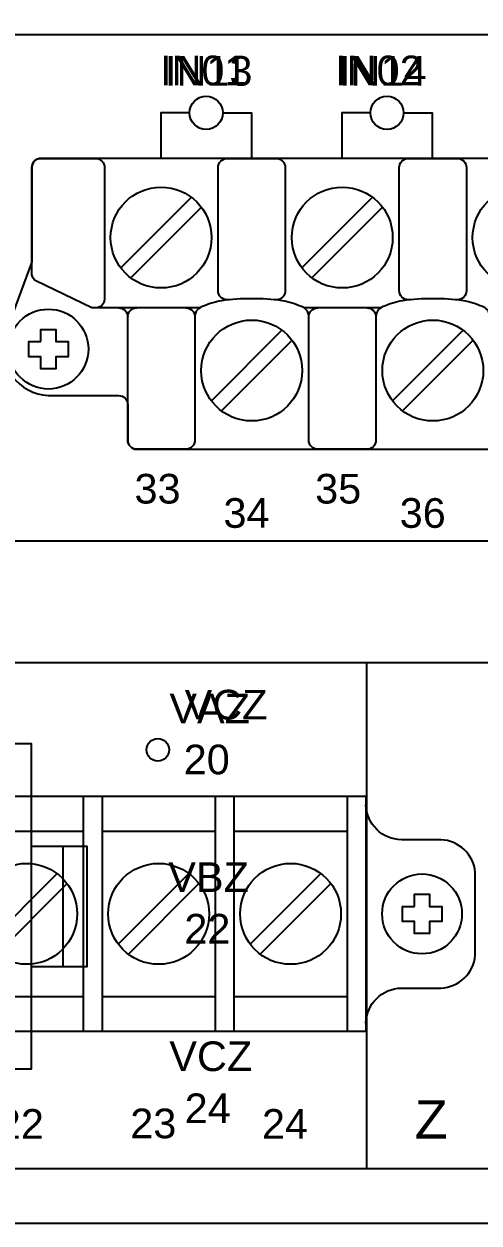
# Model space of a CAD drawing. Extents: x 1 to 47.7, y 0.3 to 34.2.
# Drawn here: x 38.419 to 39.928, y 8.595 to 12.571 of the extents above; entities that cross this region are included whole.
import ezdxf

# ---------------------------------------------------------------- set-up
doc = ezdxf.new("R2010")
doc.units = 0
doc.header["$MEASUREMENT"] = 0
for name, color, linetype in [('1_1__1__SCREW_TERMINAL', 7, 'CONTINUOUS'), ('1_2__2__CONNECTORIZED', 7, 'CONTINUOUS'), ('5_1__0__EMPTY', 7, 'CONTINUOUS'), ('5_2__2___8__OPTOISO_IND_LS', 7, 'CONTINUOUS'), ('5_3__7___8__OPTOISO_IND_LS', 7, 'CONTINUOUS'), ('5_4__4___24__OPTOISO_LS_IN', 7, 'CONTINUOUS'), ('5_5__D___24__OPTOISO_LS_IN', 7, 'CONTINUOUS'), ('5_6__8___8__OPTOISO_IND_LS', 7, 'CONTINUOUS'), ('6_0______DWG_', 7, 'CONTINUOUS')]:
    doc.layers.add(name, color=color, linetype=linetype)
doc.styles.add('ARIAL', font='arial.ttf')

msp = doc.modelspace()

# ---------------------------------------------------------------- linework, layer by layer
at = {"layer": '1_1__1__SCREW_TERMINAL'}
for points in [[(39.5554, 10.4545), (39.5554, 9.9626)], [(38.6157, 10.0103), (38.6157, 9.2303)], [(38.6782, 10.0103), (38.6782, 9.2303)], [(39.0532, 10.0103), (39.0532, 9.2303)], [(39.1155, 10.0103), (39.1155, 9.2303)], [(39.4905, 10.0103), (39.4905, 9.2303)], [(38.2407, 9.8952), (38.6157, 9.8952)], [(38.6782, 9.8952), (39.0532, 9.8952)], [(39.1155, 9.8952), (39.4905, 9.8952)], [(38.5285, 9.7543), (38.2943, 9.5201)], [(38.966, 9.7543), (38.7318, 9.5201)], [(39.4035, 9.7543), (39.1693, 9.5201)], [(38.5619, 9.7208), (38.3277, 9.4867)], [(38.9994, 9.7208), (38.7652, 9.4867)], [(39.4369, 9.7208), (39.2028, 9.4867)], [(38.6157, 9.3454), (38.2407, 9.3454)], [(39.0532, 9.3454), (38.6782, 9.3454)], [(39.4905, 9.3454), (39.1155, 9.3454)], [(39.5554, 9.278), (39.5554, 8.7745)]]:
    msp.add_lwpolyline(points, dxfattribs=at)
for points in [[(36.8655, 10.0103), (39.5531, 10.0103), (39.5531, 9.2303), (36.8655, 9.2303)], [(39.7145, 9.6451), (39.7145, 9.6854), (39.7644, 9.6854), (39.7644, 9.6451), (39.8046, 9.6451), (39.8046, 9.5951), (39.7644, 9.5951), (39.7644, 9.5552), (39.7145, 9.5552), (39.7145, 9.5951), (39.6743, 9.5951), (39.6743, 9.6451)]]:
    msp.add_lwpolyline(points, close=True, dxfattribs=at)
msp.add_lwpolyline([(39.5533, 9.2584, -0.403969), (39.6712, 9.3743), (39.8014, 9.3743, 0.374201), (39.916, 9.4831), (39.916, 9.7575, 0.374201), (39.8014, 9.8663), (39.6712, 9.8663, -0.403969), (39.5533, 9.9822)], format="xyb", dxfattribs=at)
for centre, radius in [((38.8628, 10.1642), 0.0375), ((38.4281, 9.6205), 0.1673), ((38.8656, 9.6205), 0.1673), ((39.3031, 9.6205), 0.1673), ((39.7394, 9.6203), 0.1324)]:
    msp.add_circle(centre, radius, dxfattribs=at)
at = {"layer": '1_2__2__CONNECTORIZED'}
for points in [[(39.5554, 10.4545), (39.5554, 8.7745)], [(38.4429, 9.8453), (38.6279, 9.8453), (38.6279, 9.4453), (38.4429, 9.4453)], [(38.548, 9.8453), (38.548, 9.4453)]]:
    msp.add_lwpolyline(points, dxfattribs=at)
msp.add_lwpolyline([(37.8931, 10.1853), (38.4429, 10.1853), (38.4429, 9.1053), (37.8931, 9.1053)], close=True, dxfattribs=at)
at = {"layer": '5_1__0__EMPTY'}
msp.add_lwpolyline([(43.4565, 12.1253), (38.4754, 12.1254, 0.414215), (38.4454, 12.0954), (38.4455, 11.7825), (38.3546, 11.5377, 0.47859), (38.4996, 11.3392), (38.733, 11.3392, -0.414214), (38.763, 11.3092), (38.763, 11.1912, 0.414213), (38.793, 11.1612), (43.7748, 11.1611, 0.414214), (43.8048, 11.1911), (43.8048, 11.5042), (43.8957, 11.7489, 0.480048), (43.7507, 11.9471), (43.5165, 11.9471, -0.414214), (43.4865, 11.9771), (43.4865, 12.0953, 0.414212), (43.4565, 12.1253), (43.4565, 12.1253)], format="xyb", dxfattribs=at)
msp.add_lwpolyline([(38.475, 11.5181), (38.475, 11.5584), (38.525, 11.5584), (38.525, 11.5181), (38.5651, 11.5181), (38.5651, 11.4681), (38.525, 11.4681), (38.525, 11.4282), (38.475, 11.4282), (38.475, 11.4681), (38.4349, 11.4681), (38.4349, 11.5181)], close=True, dxfattribs=at)
msp.add_circle((38.5, 11.4933), 0.1324, dxfattribs=at)
at = {"layer": '5_2__2___8__OPTOISO_IND_LS'}
for points in [[(38.9681, 12.2765), (38.8732, 12.2765), (38.8732, 12.1253)], [(39.0781, 12.2765), (39.1732, 12.2765), (39.1732, 12.1253)], [(39.5681, 12.2765), (39.4732, 12.2765), (39.4732, 12.1253)], [(39.6781, 12.2765), (39.7732, 12.2765), (39.7732, 12.1253)], [(38.9741, 11.997), (38.7399, 11.7628)], [(39.5749, 11.997), (39.3407, 11.7628)], [(39.0075, 11.9635), (38.7733, 11.7294)], [(39.6083, 11.9635), (39.3741, 11.7294)], [(39.6031, 11.6299), (39.3472, 11.6299)], [(39.2747, 11.556), (39.0406, 11.3218)], [(39.8755, 11.556), (39.6413, 11.3218)], [(39.3082, 11.5225), (39.074, 11.2884)], [(39.9089, 11.5225), (39.6747, 11.2884)]]:
    msp.add_lwpolyline(points, dxfattribs=at)
for points in [[(38.763, 11.1912, 0.414213), (38.793, 11.1612), (43.7748, 11.1611, 0.414214), (43.8048, 11.1911), (43.8048, 11.5042), (43.8957, 11.7489, 0.480048), (43.7507, 11.9471), (43.5165, 11.9471, -0.414214), (43.4865, 11.9771), (43.4865, 12.0953, 0.414212), (43.4565, 12.1253), (43.4565, 12.1253), (38.4754, 12.1254, 0.414215), (38.4454, 12.0954), (38.4455, 11.7825), (38.3546, 11.5377, 0.47859), (38.4996, 11.3392), (38.733, 11.3392, -0.414214), (38.763, 11.3092)], [(39.0023, 11.6299), (38.6442, 11.6299), (38.4583, 11.7197, -0.241986), (38.4454, 11.7396), (38.4454, 12.0953, -0.422157), (38.4721, 12.1252), (38.6564, 12.1253, -0.414214), (38.6864, 12.0953), (38.6864, 11.6582, -0.390527), (38.6564, 11.6299)], [(39.1007, 11.6566), (39.0928, 11.6566, -0.414214), (39.0628, 11.6866), (39.0628, 12.0953, -0.414214), (39.0928, 12.1253), (39.2557, 12.1253, -0.414214), (39.2857, 12.0953), (39.2857, 11.6866, -0.414214), (39.2557, 11.6566), (39.2488, 11.6566)], [(39.7015, 11.6566), (39.6936, 11.6566, -0.414214), (39.6636, 11.6866), (39.6636, 12.0953, -0.414214), (39.6936, 12.1253), (39.8564, 12.1253, -0.414214), (39.8864, 12.0953), (39.8864, 11.6866, -0.414214), (39.8564, 11.6566), (39.8496, 11.6566)], [(39.3637, 11.5999, 0.191033), (39.3552, 11.6238, 0.081668), (39.3396, 11.634, 0.0591), (39.2759, 11.6533, 0.034646), (39.1744, 11.6604, 0.03436), (39.0737, 11.6533, 0.0591), (39.01, 11.634, 0.081668), (38.9943, 11.6238, 0.191033), (38.9858, 11.5999)], [(39.9645, 11.5999, 0.191033), (39.956, 11.6238, 0.081668), (39.9403, 11.634, 0.0591), (39.8766, 11.6533, 0.034646), (39.7751, 11.6604, 0.03436), (39.6744, 11.6533, 0.0591), (39.6107, 11.634, 0.081668), (39.5951, 11.6238, 0.191033), (39.5866, 11.5999)], [(38.733, 11.6299, -0.414214), (38.763, 11.5999)], [(38.9558, 11.6299, -0.414214), (38.9858, 11.5999), (38.9858, 11.1912, -0.414214), (38.9558, 11.1612), (38.793, 11.1612, -0.414214), (38.763, 11.1912), (38.763, 11.5999, -0.414214), (38.793, 11.6299)], [(39.5566, 11.6299, -0.414214), (39.5866, 11.5999), (39.5866, 11.1912, -0.414214), (39.5566, 11.1612), (39.3937, 11.1612, -0.414214), (39.3637, 11.1912), (39.3637, 11.5999, -0.414214), (39.3937, 11.6299)]]:
    msp.add_lwpolyline(points, format="xyb", dxfattribs=at)
msp.add_lwpolyline([(38.475, 11.5181), (38.475, 11.5584), (38.525, 11.5584), (38.525, 11.5181), (38.5651, 11.5181), (38.5651, 11.4681), (38.525, 11.4681), (38.525, 11.4282), (38.475, 11.4282), (38.475, 11.4681), (38.4349, 11.4681), (38.4349, 11.5181)], close=True, dxfattribs=at)
for centre, radius in [((39.0231, 12.2765), 0.055), ((39.6231, 12.2765), 0.055), ((38.8737, 11.8632), 0.1673), ((39.4745, 11.8632), 0.1673), ((40.0745, 11.8632), 0.1673), ((38.5, 11.4933), 0.1324), ((39.1744, 11.4222), 0.1673), ((39.7751, 11.4222), 0.1673)]:
    msp.add_circle(centre, radius, dxfattribs=at)
at = {"layer": '5_3__7___8__OPTOISO_IND_LS'}
for points in [[(38.9681, 12.2765), (38.8732, 12.2765), (38.8732, 12.1253)], [(39.0781, 12.2765), (39.1732, 12.2765), (39.1732, 12.1253)], [(39.5681, 12.2765), (39.4732, 12.2765), (39.4732, 12.1253)], [(39.6781, 12.2765), (39.7732, 12.2765), (39.7732, 12.1253)], [(38.9741, 11.997), (38.7399, 11.7628)], [(39.5749, 11.997), (39.3407, 11.7628)], [(39.0075, 11.9635), (38.7733, 11.7294)], [(39.6083, 11.9635), (39.3741, 11.7294)], [(39.6031, 11.6299), (39.3472, 11.6299)], [(39.2747, 11.556), (39.0406, 11.3218)], [(39.8755, 11.556), (39.6413, 11.3218)], [(39.3082, 11.5225), (39.074, 11.2884)], [(39.9089, 11.5225), (39.6747, 11.2884)]]:
    msp.add_lwpolyline(points, dxfattribs=at)
for points in [[(38.763, 11.1912, 0.414213), (38.793, 11.1612), (43.7748, 11.1611, 0.414214), (43.8048, 11.1911), (43.8048, 11.5042), (43.8957, 11.7489, 0.480048), (43.7507, 11.9471), (43.5165, 11.9471, -0.414214), (43.4865, 11.9771), (43.4865, 12.0953, 0.414212), (43.4565, 12.1253), (43.4565, 12.1253), (38.4754, 12.1254, 0.414215), (38.4454, 12.0954), (38.4455, 11.7825), (38.3546, 11.5377, 0.47859), (38.4996, 11.3392), (38.733, 11.3392, -0.414214), (38.763, 11.3092)], [(39.0023, 11.6299), (38.6442, 11.6299), (38.4583, 11.7197, -0.241986), (38.4454, 11.7396), (38.4454, 12.0953, -0.422157), (38.4721, 12.1252), (38.6564, 12.1253, -0.414214), (38.6864, 12.0953), (38.6864, 11.6582, -0.390527), (38.6564, 11.6299)], [(39.1007, 11.6566), (39.0928, 11.6566, -0.414214), (39.0628, 11.6866), (39.0628, 12.0953, -0.414214), (39.0928, 12.1253), (39.2557, 12.1253, -0.414214), (39.2857, 12.0953), (39.2857, 11.6866, -0.414214), (39.2557, 11.6566), (39.2488, 11.6566)], [(39.7015, 11.6566), (39.6936, 11.6566, -0.414214), (39.6636, 11.6866), (39.6636, 12.0953, -0.414214), (39.6936, 12.1253), (39.8564, 12.1253, -0.414214), (39.8864, 12.0953), (39.8864, 11.6866, -0.414214), (39.8564, 11.6566), (39.8496, 11.6566)], [(39.3637, 11.5999, 0.191033), (39.3552, 11.6238, 0.081668), (39.3396, 11.634, 0.0591), (39.2759, 11.6533, 0.034646), (39.1744, 11.6604, 0.03436), (39.0737, 11.6533, 0.0591), (39.01, 11.634, 0.081668), (38.9943, 11.6238, 0.191033), (38.9858, 11.5999)], [(39.9645, 11.5999, 0.191033), (39.956, 11.6238, 0.081668), (39.9403, 11.634, 0.0591), (39.8766, 11.6533, 0.034646), (39.7751, 11.6604, 0.03436), (39.6744, 11.6533, 0.0591), (39.6107, 11.634, 0.081668), (39.5951, 11.6238, 0.191033), (39.5866, 11.5999)], [(38.733, 11.6299, -0.414214), (38.763, 11.5999)], [(38.9558, 11.6299, -0.414214), (38.9858, 11.5999), (38.9858, 11.1912, -0.414214), (38.9558, 11.1612), (38.793, 11.1612, -0.414214), (38.763, 11.1912), (38.763, 11.5999, -0.414214), (38.793, 11.6299)], [(39.5566, 11.6299, -0.414214), (39.5866, 11.5999), (39.5866, 11.1912, -0.414214), (39.5566, 11.1612), (39.3937, 11.1612, -0.414214), (39.3637, 11.1912), (39.3637, 11.5999, -0.414214), (39.3937, 11.6299)]]:
    msp.add_lwpolyline(points, format="xyb", dxfattribs=at)
msp.add_lwpolyline([(38.475, 11.5181), (38.475, 11.5584), (38.525, 11.5584), (38.525, 11.5181), (38.5651, 11.5181), (38.5651, 11.4681), (38.525, 11.4681), (38.525, 11.4282), (38.475, 11.4282), (38.475, 11.4681), (38.4349, 11.4681), (38.4349, 11.5181)], close=True, dxfattribs=at)
for centre, radius in [((39.0231, 12.2765), 0.055), ((39.6231, 12.2765), 0.055), ((38.8737, 11.8632), 0.1673), ((39.4745, 11.8632), 0.1673), ((40.0745, 11.8632), 0.1673), ((38.5, 11.4933), 0.1324), ((39.1744, 11.4222), 0.1673), ((39.7751, 11.4222), 0.1673)]:
    msp.add_circle(centre, radius, dxfattribs=at)
at = {"layer": '5_4__4___24__OPTOISO_LS_IN'}
for points in [[(38.9681, 12.2765), (38.8732, 12.2765), (38.8732, 12.1253)], [(39.0781, 12.2765), (39.1732, 12.2765), (39.1732, 12.1253)], [(39.5681, 12.2765), (39.4732, 12.2765), (39.4732, 12.1253)], [(39.6781, 12.2765), (39.7732, 12.2765), (39.7732, 12.1253)], [(38.9741, 11.997), (38.7399, 11.7628)], [(39.5749, 11.997), (39.3407, 11.7628)], [(39.0075, 11.9635), (38.7733, 11.7294)], [(39.6083, 11.9635), (39.3741, 11.7294)], [(39.6031, 11.6299), (39.3472, 11.6299)], [(39.2747, 11.556), (39.0406, 11.3218)], [(39.8755, 11.556), (39.6413, 11.3218)], [(39.3082, 11.5225), (39.074, 11.2884)], [(39.9089, 11.5225), (39.6747, 11.2884)]]:
    msp.add_lwpolyline(points, dxfattribs=at)
for points in [[(38.763, 11.1912, 0.414213), (38.793, 11.1612), (43.7748, 11.1611, 0.414214), (43.8048, 11.1911), (43.8048, 11.5042), (43.8957, 11.7489, 0.480048), (43.7507, 11.9471), (43.5165, 11.9471, -0.414214), (43.4865, 11.9771), (43.4865, 12.0953, 0.414212), (43.4565, 12.1253), (43.4565, 12.1253), (38.4754, 12.1254, 0.414215), (38.4454, 12.0954), (38.4455, 11.7825), (38.3546, 11.5377, 0.47859), (38.4996, 11.3392), (38.733, 11.3392, -0.414214), (38.763, 11.3092)], [(39.0023, 11.6299), (38.6442, 11.6299), (38.4583, 11.7197, -0.241986), (38.4454, 11.7396), (38.4454, 12.0953, -0.422157), (38.4721, 12.1252), (38.6564, 12.1253, -0.414214), (38.6864, 12.0953), (38.6864, 11.6582, -0.390527), (38.6564, 11.6299)], [(39.1007, 11.6566), (39.0928, 11.6566, -0.414214), (39.0628, 11.6866), (39.0628, 12.0953, -0.414214), (39.0928, 12.1253), (39.2557, 12.1253, -0.414214), (39.2857, 12.0953), (39.2857, 11.6866, -0.414214), (39.2557, 11.6566), (39.2488, 11.6566)], [(39.7015, 11.6566), (39.6936, 11.6566, -0.414214), (39.6636, 11.6866), (39.6636, 12.0953, -0.414214), (39.6936, 12.1253), (39.8564, 12.1253, -0.414214), (39.8864, 12.0953), (39.8864, 11.6866, -0.414214), (39.8564, 11.6566), (39.8496, 11.6566)], [(39.3637, 11.5999, 0.191033), (39.3552, 11.6238, 0.081668), (39.3396, 11.634, 0.0591), (39.2759, 11.6533, 0.034646), (39.1744, 11.6604, 0.03436), (39.0737, 11.6533, 0.0591), (39.01, 11.634, 0.081668), (38.9943, 11.6238, 0.191033), (38.9858, 11.5999)], [(39.9645, 11.5999, 0.191033), (39.956, 11.6238, 0.081668), (39.9403, 11.634, 0.0591), (39.8766, 11.6533, 0.034646), (39.7751, 11.6604, 0.03436), (39.6744, 11.6533, 0.0591), (39.6107, 11.634, 0.081668), (39.5951, 11.6238, 0.191033), (39.5866, 11.5999)], [(38.733, 11.6299, -0.414214), (38.763, 11.5999)], [(38.9558, 11.6299, -0.414214), (38.9858, 11.5999), (38.9858, 11.1912, -0.414214), (38.9558, 11.1612), (38.793, 11.1612, -0.414214), (38.763, 11.1912), (38.763, 11.5999, -0.414214), (38.793, 11.6299)], [(39.5566, 11.6299, -0.414214), (39.5866, 11.5999), (39.5866, 11.1912, -0.414214), (39.5566, 11.1612), (39.3937, 11.1612, -0.414214), (39.3637, 11.1912), (39.3637, 11.5999, -0.414214), (39.3937, 11.6299)]]:
    msp.add_lwpolyline(points, format="xyb", dxfattribs=at)
msp.add_lwpolyline([(38.475, 11.5181), (38.475, 11.5584), (38.525, 11.5584), (38.525, 11.5181), (38.5651, 11.5181), (38.5651, 11.4681), (38.525, 11.4681), (38.525, 11.4282), (38.475, 11.4282), (38.475, 11.4681), (38.4349, 11.4681), (38.4349, 11.5181)], close=True, dxfattribs=at)
for centre, radius in [((39.0231, 12.2765), 0.055), ((39.6231, 12.2765), 0.055), ((38.8737, 11.8632), 0.1673), ((39.4745, 11.8632), 0.1673), ((40.0745, 11.8632), 0.1673), ((38.5, 11.4933), 0.1324), ((39.1744, 11.4222), 0.1673), ((39.7751, 11.4222), 0.1673)]:
    msp.add_circle(centre, radius, dxfattribs=at)
at = {"layer": '5_5__D___24__OPTOISO_LS_IN'}
for points in [[(38.9681, 12.2765), (38.8732, 12.2765), (38.8732, 12.1253)], [(39.0781, 12.2765), (39.1732, 12.2765), (39.1732, 12.1253)], [(39.5681, 12.2765), (39.4732, 12.2765), (39.4732, 12.1253)], [(39.6781, 12.2765), (39.7732, 12.2765), (39.7732, 12.1253)], [(38.9741, 11.997), (38.7399, 11.7628)], [(39.5749, 11.997), (39.3407, 11.7628)], [(39.0075, 11.9635), (38.7733, 11.7294)], [(39.6083, 11.9635), (39.3741, 11.7294)], [(39.6031, 11.6299), (39.3472, 11.6299)], [(39.2747, 11.556), (39.0406, 11.3218)], [(39.8755, 11.556), (39.6413, 11.3218)], [(39.3082, 11.5225), (39.074, 11.2884)], [(39.9089, 11.5225), (39.6747, 11.2884)]]:
    msp.add_lwpolyline(points, dxfattribs=at)
for points in [[(38.763, 11.1912, 0.414213), (38.793, 11.1612), (43.7748, 11.1611, 0.414214), (43.8048, 11.1911), (43.8048, 11.5042), (43.8957, 11.7489, 0.480048), (43.7507, 11.9471), (43.5165, 11.9471, -0.414214), (43.4865, 11.9771), (43.4865, 12.0953, 0.414212), (43.4565, 12.1253), (43.4565, 12.1253), (38.4754, 12.1254, 0.414215), (38.4454, 12.0954), (38.4455, 11.7825), (38.3546, 11.5377, 0.47859), (38.4996, 11.3392), (38.733, 11.3392, -0.414214), (38.763, 11.3092)], [(39.0023, 11.6299), (38.6442, 11.6299), (38.4583, 11.7197, -0.241986), (38.4454, 11.7396), (38.4454, 12.0953, -0.422157), (38.4721, 12.1252), (38.6564, 12.1253, -0.414214), (38.6864, 12.0953), (38.6864, 11.6582, -0.390527), (38.6564, 11.6299)], [(39.1007, 11.6566), (39.0928, 11.6566, -0.414214), (39.0628, 11.6866), (39.0628, 12.0953, -0.414214), (39.0928, 12.1253), (39.2557, 12.1253, -0.414214), (39.2857, 12.0953), (39.2857, 11.6866, -0.414214), (39.2557, 11.6566), (39.2488, 11.6566)], [(39.7015, 11.6566), (39.6936, 11.6566, -0.414214), (39.6636, 11.6866), (39.6636, 12.0953, -0.414214), (39.6936, 12.1253), (39.8564, 12.1253, -0.414214), (39.8864, 12.0953), (39.8864, 11.6866, -0.414214), (39.8564, 11.6566), (39.8496, 11.6566)], [(39.3637, 11.5999, 0.191033), (39.3552, 11.6238, 0.081668), (39.3396, 11.634, 0.0591), (39.2759, 11.6533, 0.034646), (39.1744, 11.6604, 0.03436), (39.0737, 11.6533, 0.0591), (39.01, 11.634, 0.081668), (38.9943, 11.6238, 0.191033), (38.9858, 11.5999)], [(39.9645, 11.5999, 0.191033), (39.956, 11.6238, 0.081668), (39.9403, 11.634, 0.0591), (39.8766, 11.6533, 0.034646), (39.7751, 11.6604, 0.03436), (39.6744, 11.6533, 0.0591), (39.6107, 11.634, 0.081668), (39.5951, 11.6238, 0.191033), (39.5866, 11.5999)], [(38.733, 11.6299, -0.414214), (38.763, 11.5999)], [(38.9558, 11.6299, -0.414214), (38.9858, 11.5999), (38.9858, 11.1912, -0.414214), (38.9558, 11.1612), (38.793, 11.1612, -0.414214), (38.763, 11.1912), (38.763, 11.5999, -0.414214), (38.793, 11.6299)], [(39.5566, 11.6299, -0.414214), (39.5866, 11.5999), (39.5866, 11.1912, -0.414214), (39.5566, 11.1612), (39.3937, 11.1612, -0.414214), (39.3637, 11.1912), (39.3637, 11.5999, -0.414214), (39.3937, 11.6299)]]:
    msp.add_lwpolyline(points, format="xyb", dxfattribs=at)
msp.add_lwpolyline([(38.475, 11.5181), (38.475, 11.5584), (38.525, 11.5584), (38.525, 11.5181), (38.5651, 11.5181), (38.5651, 11.4681), (38.525, 11.4681), (38.525, 11.4282), (38.475, 11.4282), (38.475, 11.4681), (38.4349, 11.4681), (38.4349, 11.5181)], close=True, dxfattribs=at)
for centre, radius in [((39.0231, 12.2765), 0.055), ((39.6231, 12.2765), 0.055), ((38.8737, 11.8632), 0.1673), ((39.4745, 11.8632), 0.1673), ((40.0745, 11.8632), 0.1673), ((38.5, 11.4933), 0.1324), ((39.1744, 11.4222), 0.1673), ((39.7751, 11.4222), 0.1673)]:
    msp.add_circle(centre, radius, dxfattribs=at)
at = {"layer": '5_6__8___8__OPTOISO_IND_LS'}
for points in [[(38.9681, 12.2765), (38.8732, 12.2765), (38.8732, 12.1253)], [(39.0781, 12.2765), (39.1732, 12.2765), (39.1732, 12.1253)], [(39.5681, 12.2765), (39.4732, 12.2765), (39.4732, 12.1253)], [(39.6781, 12.2765), (39.7732, 12.2765), (39.7732, 12.1253)], [(38.9741, 11.997), (38.7399, 11.7628)], [(39.5749, 11.997), (39.3407, 11.7628)], [(39.0075, 11.9635), (38.7733, 11.7294)], [(39.6083, 11.9635), (39.3741, 11.7294)], [(39.6031, 11.6299), (39.3472, 11.6299)], [(39.2747, 11.556), (39.0406, 11.3218)], [(39.8755, 11.556), (39.6413, 11.3218)], [(39.3082, 11.5225), (39.074, 11.2884)], [(39.9089, 11.5225), (39.6747, 11.2884)]]:
    msp.add_lwpolyline(points, dxfattribs=at)
for points in [[(38.763, 11.1912, 0.414213), (38.793, 11.1612), (43.7748, 11.1611, 0.414214), (43.8048, 11.1911), (43.8048, 11.5042), (43.8957, 11.7489, 0.480048), (43.7507, 11.9471), (43.5165, 11.9471, -0.414214), (43.4865, 11.9771), (43.4865, 12.0953, 0.414212), (43.4565, 12.1253), (43.4565, 12.1253), (38.4754, 12.1254, 0.414215), (38.4454, 12.0954), (38.4455, 11.7825), (38.3546, 11.5377, 0.47859), (38.4996, 11.3392), (38.733, 11.3392, -0.414214), (38.763, 11.3092)], [(39.0023, 11.6299), (38.6442, 11.6299), (38.4583, 11.7197, -0.241986), (38.4454, 11.7396), (38.4454, 12.0953, -0.422157), (38.4721, 12.1252), (38.6564, 12.1253, -0.414214), (38.6864, 12.0953), (38.6864, 11.6582, -0.390527), (38.6564, 11.6299)], [(39.1007, 11.6566), (39.0928, 11.6566, -0.414214), (39.0628, 11.6866), (39.0628, 12.0953, -0.414214), (39.0928, 12.1253), (39.2557, 12.1253, -0.414214), (39.2857, 12.0953), (39.2857, 11.6866, -0.414214), (39.2557, 11.6566), (39.2488, 11.6566)], [(39.7015, 11.6566), (39.6936, 11.6566, -0.414214), (39.6636, 11.6866), (39.6636, 12.0953, -0.414214), (39.6936, 12.1253), (39.8564, 12.1253, -0.414214), (39.8864, 12.0953), (39.8864, 11.6866, -0.414214), (39.8564, 11.6566), (39.8496, 11.6566)], [(39.3637, 11.5999, 0.191033), (39.3552, 11.6238, 0.081668), (39.3396, 11.634, 0.0591), (39.2759, 11.6533, 0.034646), (39.1744, 11.6604, 0.03436), (39.0737, 11.6533, 0.0591), (39.01, 11.634, 0.081668), (38.9943, 11.6238, 0.191033), (38.9858, 11.5999)], [(39.9645, 11.5999, 0.191033), (39.956, 11.6238, 0.081668), (39.9403, 11.634, 0.0591), (39.8766, 11.6533, 0.034646), (39.7751, 11.6604, 0.03436), (39.6744, 11.6533, 0.0591), (39.6107, 11.634, 0.081668), (39.5951, 11.6238, 0.191033), (39.5866, 11.5999)], [(38.733, 11.6299, -0.414214), (38.763, 11.5999)], [(38.9558, 11.6299, -0.414214), (38.9858, 11.5999), (38.9858, 11.1912, -0.414214), (38.9558, 11.1612), (38.793, 11.1612, -0.414214), (38.763, 11.1912), (38.763, 11.5999, -0.414214), (38.793, 11.6299)], [(39.5566, 11.6299, -0.414214), (39.5866, 11.5999), (39.5866, 11.1912, -0.414214), (39.5566, 11.1612), (39.3937, 11.1612, -0.414214), (39.3637, 11.1912), (39.3637, 11.5999, -0.414214), (39.3937, 11.6299)]]:
    msp.add_lwpolyline(points, format="xyb", dxfattribs=at)
msp.add_lwpolyline([(38.475, 11.5181), (38.475, 11.5584), (38.525, 11.5584), (38.525, 11.5181), (38.5651, 11.5181), (38.5651, 11.4681), (38.525, 11.4681), (38.525, 11.4282), (38.475, 11.4282), (38.475, 11.4681), (38.4349, 11.4681), (38.4349, 11.5181)], close=True, dxfattribs=at)
for centre, radius in [((39.0231, 12.2765), 0.055), ((39.6231, 12.2765), 0.055), ((38.8737, 11.8632), 0.1673), ((39.4745, 11.8632), 0.1673), ((40.0745, 11.8632), 0.1673), ((38.5, 11.4933), 0.1324), ((39.1744, 11.4222), 0.1673), ((39.7751, 11.4222), 0.1673)]:
    msp.add_circle(centre, radius, dxfattribs=at)
at = {"layer": '6_0______DWG_'}
for points in [[(44.25, 8.6847), (44.25, 14.8147, 0.414214), (44.16, 14.9047), (27.09, 14.9047, 0.414214), (27, 14.8147), (27, 8.6847, 0.381966), (27.08, 8.5953), (44.17, 8.5953, 0.381966)], [(27.2942, 12.5363), (43.9545, 12.5363, -0.468367), (44.0044, 12.4763), (44.0044, 10.9063, -0.414132), (43.9545, 10.8563), (27.2942, 10.8563, -0.414214), (27.2442, 10.9063), (27.2442, 12.4863, -0.414287)]]:
    msp.add_lwpolyline(points, format="xyb", close=True, dxfattribs=at)
msp.add_lwpolyline([(40.0055, 9.2275), (40.0055, 8.8244, -0.414214), (39.9555, 8.7745), (27.2942, 8.7745, -0.414214), (27.2442, 8.8244), (27.2442, 10.4045, -0.414214), (27.2942, 10.4545), (39.9555, 10.4545, -0.414214), (40.0055, 10.4045), (40.0055, 9.4326)], format="xyb", dxfattribs=at)

# ---------------------------------------------------------------- texts
at = {"layer": '1_1__1__SCREW_TERMINAL', "style": 'ARIAL'}
for s, height, p in [('VCZ', 0.09833, (38.9519, 10.265)), ('Z', 0.1278, (39.7151, 8.8747)), ('22', 0.09833, (38.3322, 8.8747)), ('23', 0.09833, (38.7715, 8.8763)), ('24', 0.09833, (39.2083, 8.8747))]:
    msp.add_text(s, height=height, dxfattribs=at).set_placement(p)
at = {"layer": '1_2__2__CONNECTORIZED', "style": 'ARIAL'}
for s, p in [('VAZ', (38.9013, 10.2526)), ('20', (38.9488, 10.0832)), ('VBZ', (38.8977, 9.693)), ('22', (38.9509, 9.522)), ('VCZ', (38.9011, 9.0991)), ('24', (38.952, 8.9265))]:
    msp.add_text(s, height=0.09833, dxfattribs=at).set_placement(p)
at = {"layer": '5_2__2___8__OPTOISO_IND_LS', "style": 'ARIAL'}
for s, p in [('IN01', (38.8702, 12.3681)), ('IN02', (39.4513, 12.3681))]:
    msp.add_text(s, height=0.09833, dxfattribs=at).set_placement(p)
at = {"layer": '5_3__7___8__OPTOISO_IND_LS', "style": 'ARIAL'}
for s, p in [('IN01', (38.8702, 12.3681)), ('IN02', (39.4513, 12.3681))]:
    msp.add_text(s, height=0.09833, dxfattribs=at).set_placement(p)
at = {"layer": '5_4__4___24__OPTOISO_LS_IN', "style": 'ARIAL'}
for s, p in [('IN13', (38.8867, 12.3665)), ('IN14', (39.4643, 12.3665))]:
    msp.add_text(s, height=0.09833, dxfattribs=at).set_placement(p)
at = {"layer": '5_5__D___24__OPTOISO_LS_IN', "style": 'ARIAL'}
for s, p in [('IN13', (38.8867, 12.3665)), ('IN14', (39.4643, 12.3665))]:
    msp.add_text(s, height=0.09833, dxfattribs=at).set_placement(p)
at = {"layer": '5_6__8___8__OPTOISO_IND_LS', "style": 'ARIAL'}
for s, p in [('IN01', (38.8702, 12.3681)), ('IN02', (39.4513, 12.3681))]:
    msp.add_text(s, height=0.09833, dxfattribs=at).set_placement(p)
at = {"layer": '6_0______DWG_', "style": 'ARIAL'}
for s, p in [('33', (38.7856, 10.9811)), ('35', (39.3848, 10.9811)), ('34', (39.0807, 10.9006)), ('36', (39.6652, 10.9006))]:
    msp.add_text(s, height=0.09833, dxfattribs=at).set_placement(p)

doc.saveas('drawing.dxf')
